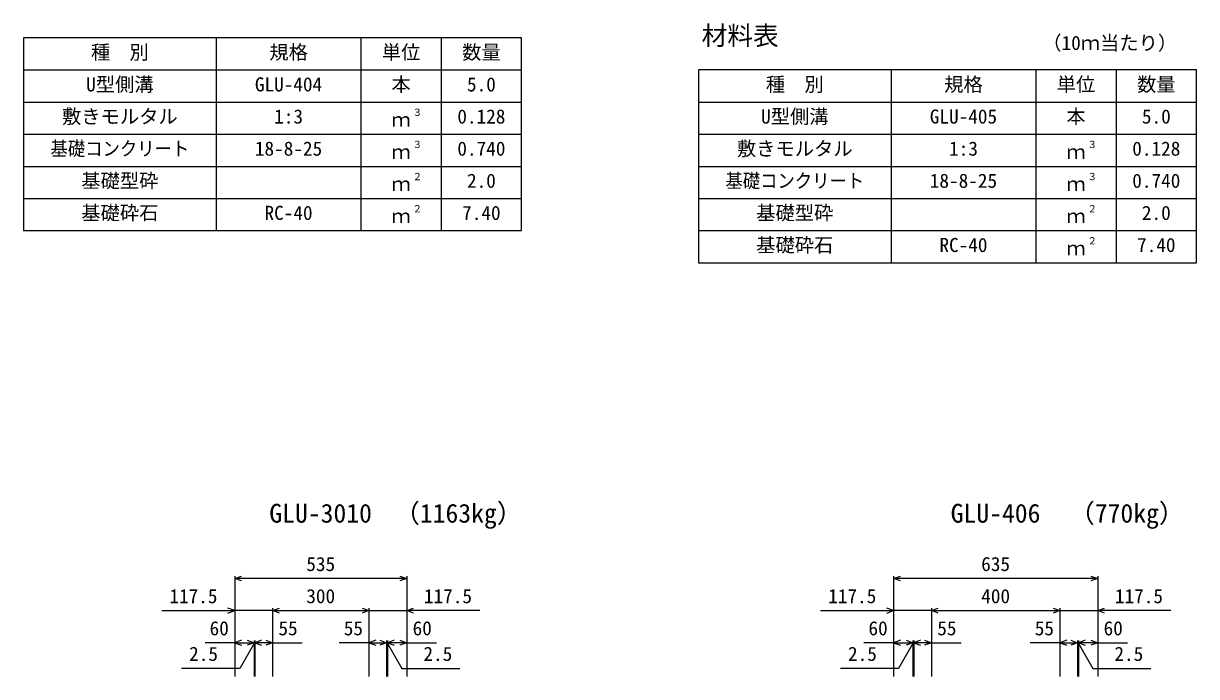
# Model space of a CAD drawing. Units: millimetres, scale not verified. Extents: x -25200 to 25200, y -8910 to 8910.
# Drawn here: x 10681 to 14331, y 1898 to 3931 of the extents above; entities that cross this region are included whole.
import ezdxf
from ezdxf.enums import TextEntityAlignment as Align

# ---------------------------------------------------------------- set-up
doc = ezdxf.new("R2010")
doc.units = ezdxf.units.MM
doc.header["$LTSCALE"] = 30
for name, color, linetype, lineweight in [('0-0_DIM', 7, 'Continuous', 25), ('0-3_HYO', 3, 'Continuous', 25), ('0-4_HYO2', 4, 'Continuous', 25), ('0-7_TXT', 7, 'Continuous', 25)]:
    doc.layers.add(name, color=color, linetype=linetype, lineweight=lineweight)
doc.styles.add('ＭＳ ゴシック', font='')
doc.styles.get('ＭＳ ゴシック').set_extended_font_data('MS Gothic')

msp = doc.modelspace()

# ---------------------------------------------------------------- linework, layer by layer
at = {"layer": '0-0_DIM'}
for p, q in [((11338.6, 2211.03), (11338.6, 1898.41)), ((11873.6, 2203.53), (11338.6, 2203.53)), ((11873.6, 2211.03), (11873.6, 1898.41)), ((13388.6, 2211.03), (13388.6, 1898.41)), ((14023.6, 2203.53), (13388.6, 2203.53)), ((14023.6, 2211.03), (14023.6, 1898.41)), ((11111.39, 2103.53), (11338.6, 2103.53)), ((11456.1, 2103.53), (11338.6, 2103.53)), ((11456.1, 2111.03), (11456.1, 1898.41)), ((11456.1, 2103.53), (11756.1, 2103.53)), ((11756.1, 2111.03), (11756.1, 1898.41)), ((11756.1, 2103.53), (11873.6, 2103.53)), ((12100.8, 2103.53), (11873.6, 2103.53)), ((13161.39, 2103.53), (13388.6, 2103.53)), ((13506.1, 2103.53), (13388.6, 2103.53)), ((13506.1, 2111.03), (13506.1, 1898.41)), ((13506.1, 2103.53), (13906.1, 2103.53)), ((13906.1, 2111.03), (13906.1, 1898.41)), ((13906.1, 2103.53), (14023.6, 2103.53)), ((14250.8, 2103.53), (14023.6, 2103.53)), ((11398.6, 2011.03), (11398.6, 1898.41)), ((11401.1, 2011.03), (11401.1, 1898.41)), ((11811.1, 2011.03), (11811.1, 1898.41)), ((11813.6, 2011.03), (11813.6, 1898.41)), ((13448.6, 2011.03), (13448.6, 1898.41)), ((13451.1, 2011.03), (13451.1, 1898.41)), ((13961.1, 2011.03), (13961.1, 1898.41)), ((13963.6, 2011.03), (13963.6, 1898.41)), ((11338.6, 2003.53), (11246.28, 2003.53)), ((11338.6, 2003.53), (11398.6, 2003.53)), ((11398.6, 2003.53), (11401.1, 2003.53)), ((11456.1, 2003.53), (11401.1, 2003.53)), ((11456.1, 2003.53), (11548.41, 2003.53)), ((11756.1, 2003.53), (11663.78, 2003.53)), ((11756.1, 2003.53), (11811.1, 2003.53)), ((11811.1, 2003.53), (11813.6, 2003.53)), ((11873.6, 2003.53), (11813.6, 2003.53)), ((11873.6, 2003.53), (11965.91, 2003.53)), ((13388.6, 2003.53), (13296.28, 2003.53)), ((13388.6, 2003.53), (13448.6, 2003.53)), ((13448.6, 2003.53), (13451.1, 2003.53)), ((13506.1, 2003.53), (13451.1, 2003.53)), ((13506.1, 2003.53), (13598.41, 2003.53)), ((13906.1, 2003.53), (13813.78, 2003.53)), ((13906.1, 2003.53), (13961.1, 2003.53)), ((13961.1, 2003.53), (13963.6, 2003.53)), ((14023.6, 2003.53), (13963.6, 2003.53)), ((14023.6, 2003.53), (14115.91, 2003.53))]:
    msp.add_line(p, q, dxfattribs=at)
for points in [[(11359.74, 2195.84), (11338.6, 2203.53), (11359.74, 2211.23)], [(11852.45, 2211.23), (11873.6, 2203.53), (11852.45, 2195.84)], [(13409.74, 2195.84), (13388.6, 2203.53), (13409.74, 2211.23)], [(14002.45, 2211.23), (14023.6, 2203.53), (14002.45, 2195.84)], [(11317.45, 2095.84), (11338.6, 2103.53), (11317.45, 2111.23)], [(11477.24, 2095.84), (11456.1, 2103.53), (11477.24, 2111.23)], [(11734.95, 2111.23), (11756.1, 2103.53), (11734.95, 2095.84)], [(11894.74, 2095.84), (11873.6, 2103.53), (11894.74, 2111.23)], [(13367.45, 2095.84), (13388.6, 2103.53), (13367.45, 2111.23)], [(13527.24, 2095.84), (13506.1, 2103.53), (13527.24, 2111.23)], [(13884.95, 2111.23), (13906.1, 2103.53), (13884.95, 2095.84)], [(14044.74, 2095.84), (14023.6, 2103.53), (14044.74, 2111.23)], [(11359.74, 2011.23), (11338.6, 2003.53), (11359.74, 1995.84)], [(11377.45, 2011.23), (11398.6, 2003.53), (11377.45, 1995.84)], [(11422.24, 2011.23), (11401.1, 2003.53), (11422.24, 1995.84)], [(11434.95, 2011.23), (11456.1, 2003.53), (11434.95, 1995.84)], [(11777.24, 2011.23), (11756.1, 2003.53), (11777.24, 1995.84)], [(11789.95, 2011.23), (11811.1, 2003.53), (11789.95, 1995.84)], [(11834.74, 2011.23), (11813.6, 2003.53), (11834.74, 1995.84)], [(11852.45, 2011.23), (11873.6, 2003.53), (11852.45, 1995.84)], [(13409.74, 2011.23), (13388.6, 2003.53), (13409.74, 1995.84)], [(13427.45, 2011.23), (13448.6, 2003.53), (13427.45, 1995.84)], [(13472.24, 2011.23), (13451.1, 2003.53), (13472.24, 1995.84)], [(13484.95, 2011.23), (13506.1, 2003.53), (13484.95, 1995.84)], [(13927.24, 2011.23), (13906.1, 2003.53), (13927.24, 1995.84)], [(13939.95, 2011.23), (13961.1, 2003.53), (13939.95, 1995.84)], [(13984.74, 2011.23), (13963.6, 2003.53), (13984.74, 1995.84)], [(14002.45, 2011.23), (14023.6, 2003.53), (14002.45, 1995.84)], [(11399.85, 2003.53), (11353.89, 1923.93), (11173.17, 1923.93)], [(11812.35, 2003.53), (11858.31, 1923.93), (12039.03, 1923.93)], [(13449.85, 2003.53), (13403.89, 1923.93), (13223.17, 1923.93)], [(13962.35, 2003.53), (14008.31, 1923.93), (14189.03, 1923.93)]]:
    msp.add_lwpolyline(points, dxfattribs=at)
at = {"layer": '0-3_HYO'}
for p, q in [((11281.1, 3886.59), (11281.1, 3286.59)), ((11731.1, 3886.59), (11731.1, 3286.59)), ((11981.1, 3886.59), (11981.1, 3286.59)), ((10681.1, 3786.59), (12231.1, 3786.59)), ((13381.1, 3786.59), (13381.1, 3186.59)), ((13831.1, 3786.59), (13831.1, 3186.59)), ((14081.1, 3786.59), (14081.1, 3186.59)), ((12781.1, 3686.59), (14331.1, 3686.59))]:
    msp.add_line(p, q, dxfattribs=at)
for points in [[(10681.1, 3286.59), (12231.1, 3286.59), (12231.1, 3886.59), (10681.1, 3886.59)], [(12781.1, 3186.59), (14331.1, 3186.59), (14331.1, 3786.59), (12781.1, 3786.59)]]:
    msp.add_lwpolyline(points, close=True, dxfattribs=at)
at = {"layer": '0-4_HYO2'}
for p, q in [((10681.1, 3686.59), (12231.1, 3686.59)), ((10681.1, 3586.59), (12231.1, 3586.59)), ((12781.1, 3586.59), (14331.1, 3586.59)), ((10681.1, 3486.59), (12231.1, 3486.59)), ((12781.1, 3486.59), (14331.1, 3486.59)), ((10681.1, 3386.59), (12231.1, 3386.59)), ((12781.1, 3386.59), (14331.1, 3386.59)), ((12781.1, 3286.59), (14331.1, 3286.59))]:
    msp.add_line(p, q, dxfattribs=at)

# ---------------------------------------------------------------- texts
at = {"layer": '0-0_DIM', "style": 'ＭＳ ゴシック'}
for s, p in [('535', (11561.1, 2213.53)), ('635', (13661.1, 2213.53)), ('117.5', (11135.1, 2113.53)), ('300', (11561.1, 2113.53)), ('117.5', (11927.09, 2113.53)), ('117.5', (13185.1, 2113.53)), ('400', (13661.1, 2113.53)), ('117.5', (14077.09, 2113.53)), ('60', (11260.28, 2013.53)), ('55', (11474.42, 2013.53)), ('55', (11677.78, 2013.53)), ('60', (11891.92, 2013.53)), ('60', (13310.28, 2013.53)), ('55', (13524.42, 2013.53)), ('55', (13827.78, 2013.53)), ('60', (14041.92, 2013.53)), ('2.5', (11196.59, 1933.93)), ('2.5', (11925.6, 1933.93)), ('2.5', (13246.59, 1933.93)), ('2.5', (14075.6, 1933.93))]:
    msp.add_text(s, height=43.99, dxfattribs=at).set_placement(p, align=Align.BOTTOM_LEFT)
at = {"layer": '0-7_TXT', "style": 'ＭＳ ゴシック'}
for s, height, p in [('材料表', 58.65, (12791.1, 3846.59)), ('種\u3000別', 43.99, (10891.1, 3806.59)), ('規格', 43.99, (11446.1, 3806.59)), ('単位', 43.99, (11796.1, 3806.59)), ('数量', 43.99, (12046.1, 3806.59)), ('（10ｍ当たり）', 43.99, (13851.09, 3835.59)), ('U型側溝', 43.99, (10876.1, 3706.59)), ('GLU-404', 43.99, (11401.1, 3706.59)), ('本', 43.99, (11826.1, 3706.59)), ('5.0', 43.99, (12061.1, 3706.59)), ('種\u3000別', 43.99, (12991.1, 3706.59)), ('規格', 43.99, (13546.1, 3706.59)), ('単位', 43.99, (13896.1, 3706.59)), ('数量', 43.99, (14146.1, 3706.59)), ('敷きモルタル', 43.99, (10801.1, 3606.59)), ('1:3', 43.99, (11461.1, 3606.59)), ('３', 21.99, (11891.64, 3636.96)), ('0.128', 43.99, (12031.1, 3606.59)), ('U型側溝', 43.99, (12976.1, 3606.59)), ('GLU-405', 43.99, (13501.1, 3606.59)), ('本', 43.99, (13926.1, 3606.59)), ('5.0', 43.99, (14161.1, 3606.59)), ('ｍ', 43.99, (11826.1, 3596.59)), ('18-8-25', 43.99, (11401.1, 3506.59)), ('ｍ', 43.99, (11826.1, 3496.59)), ('３', 21.99, (11891.64, 3536.96)), ('0.740', 43.99, (12031.1, 3506.59)), ('敷きモルタル', 43.99, (12901.1, 3506.59)), ('1:3', 43.99, (13561.1, 3506.59)), ('ｍ', 43.99, (13926.1, 3496.59)), ('３', 21.99, (13991.64, 3536.96)), ('0.128', 43.99, (14131.1, 3506.59)), ('基礎型砕', 43.99, (10861.1, 3406.59)), ('ｍ', 43.99, (11826.1, 3396.59)), ('２', 21.99, (11891.64, 3436.96)), ('2.0', 43.99, (12061.1, 3406.59)), ('18-8-25', 43.99, (13501.1, 3406.59)), ('ｍ', 43.99, (13926.1, 3396.59)), ('３', 21.99, (13991.64, 3436.96)), ('0.740', 43.99, (14131.1, 3406.59)), ('基礎砕石', 43.99, (10861.1, 3306.59)), ('RC-40', 43.99, (11431.1, 3306.59)), ('２', 21.99, (11891.64, 3336.96)), ('7.40', 43.99, (12046.1, 3306.59)), ('基礎型砕', 43.99, (12961.1, 3306.59)), ('２', 21.99, (13991.64, 3336.96)), ('2.0', 43.99, (14161.1, 3306.59)), ('ｍ', 43.99, (11826.1, 3296.59)), ('ｍ', 43.99, (13926.1, 3296.59)), ('基礎砕石', 43.99, (12961.1, 3206.59)), ('RC-40', 43.99, (13531.1, 3206.59)), ('２', 21.99, (13991.64, 3236.96)), ('7.40', 43.99, (14146.1, 3206.59)), ('ｍ', 43.99, (13926.1, 3196.59)), ('（1163kg）', 58.65, (11834.47, 2359.83)), ('（770kg）', 58.65, (13934.47, 2359.83)), ('GLU-3010', 58.65, (11446.1, 2359.83)), ('GLU-406', 58.65, (13566.1, 2359.83))]:
    msp.add_text(s, height=height, dxfattribs=at).set_placement(p, align=Align.BOTTOM_LEFT)
at = {"layer": '0-7_TXT', "style": 'ＭＳ ゴシック', "width": 0.9}
for p in [(10765.1, 3506.59), (12865.1, 3406.59)]:
    msp.add_text('基礎コンクリート', height=43.99, dxfattribs=at).set_placement(p, align=Align.BOTTOM_LEFT)

doc.saveas('drawing.dxf')
